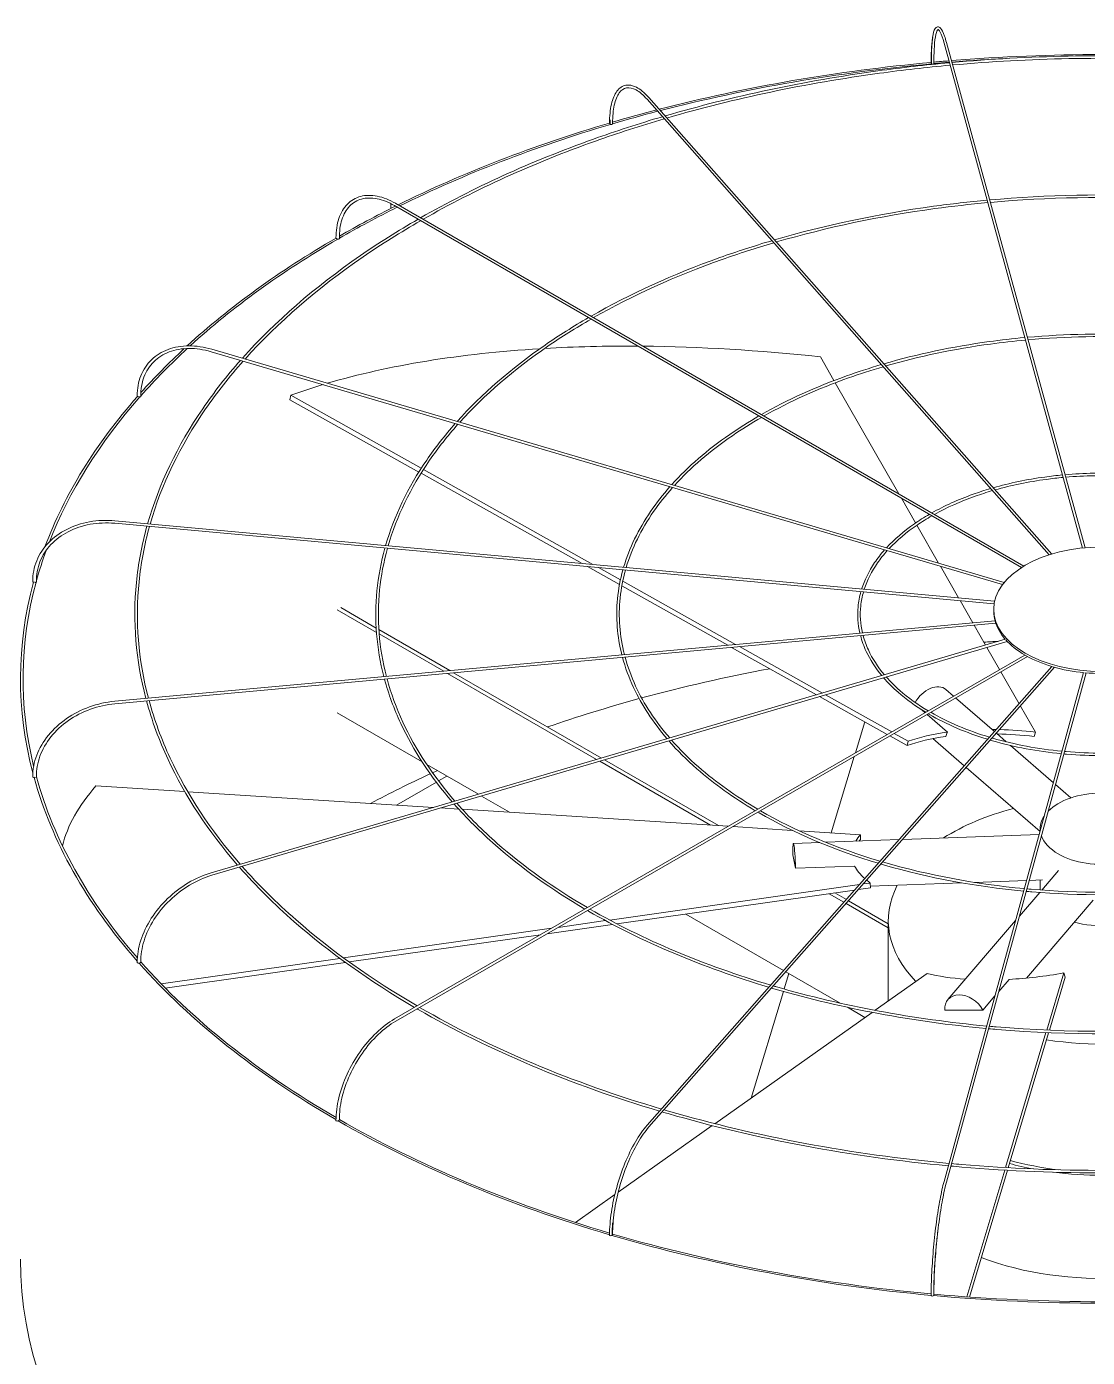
# Model space of a CAD drawing. Header units: millimetres. Extents: x -312439 to 477422, y -331570 to 212570.
# Drawn here: x 445124 to 446152, y 89317 to 90608 of the extents above; entities that cross this region are included whole.
import ezdxf

# ---------------------------------------------------------------- set-up
doc = ezdxf.new("R2010")
doc.units = ezdxf.units.MM

msp = doc.modelspace()

# ---------------------------------------------------------------- linework, layer by layer
at = {"color": 3, "linetype": 'Continuous', "lineweight": 0, "extrusion": (-1.11022e-16, 0.816497, 0.57735)}
for p, q in [((446015.557, 90592.6), (446150.025, 90102.431)), ((446147.55, 90102.194), (446013.195, 90591.952)), ((445725.199, 90537.39), (446115.149, 90095.533)), ((446117.713, 90096.329), (445727.036, 90539.011)), ((445476.8, 90436.173), (445476.8, 90431.496)), ((446088.35, 90083.224), (445480.298, 90434.283)), ((446090.715, 90084.687), (445481.523, 90436.404)), ((445302.412, 90292.598), (446070.037, 90066.782)), ((445303.103, 90294.948), (446071.673, 90068.854)), ((445906.496, 90264.603), (445893.285, 90287.663)), ((445969.461, 90154.693), (445907.728, 90262.451)), ((445378.662, 90246.047), (445379.898, 90250.334)), ((445503.895, 90175.856), (445378.662, 90246.047)), ((445379.898, 90250.334), (445506.222, 90179.531)), ((445662.167, 90087.147), (445506.035, 90174.657)), ((445508.363, 90178.331), (445672.783, 90086.176)), ((445985.624, 90126.479), (445971.882, 90150.467)), ((446062.296, 90050.558), (445209.208, 90128.567)), ((446061.839, 90048.14), (445208.985, 90126.128)), ((446007.886, 90087.619), (445986.846, 90124.347)), ((445698.521, 90066.771), (445667.411, 90084.208)), ((445678.027, 90083.237), (445699.414, 90071.25)), ((446027.284, 90053.76), (446009.646, 90084.548)), ((445803.486, 90007.94), (445700.78, 90065.505)), ((445701.652, 90069.996), (445811.125, 90008.638)), ((446041.086, 90029.667), (446028.771, 90051.164)), ((445424.766, 90042.358), (445462.825, 90020.385)), ((445462.554, 90024.541), (445428.23, 90044.358)), ((446061.43, 90040.805), (446061.43, 90042.805)), ((445208.985, 89953.577), (446062.643, 90031.638)), ((446063.366, 90029.244), (445209.208, 89951.137)), ((446053.471, 90008.048), (446042.425, 90027.329)), ((445302.412, 89787.106), (446072.593, 90013.674)), ((445533.992, 89983.296), (445465.096, 90023.074)), ((445465.398, 90018.899), (445528.011, 89982.749)), ((446074.431, 90011.661), (445303.103, 89784.756)), ((445889.404, 89959.784), (445807.259, 90005.825)), ((445814.898, 90006.523), (445895.23, 89961.498)), ((446067.12, 89984.223), (446054.722, 90005.863)), ((446091.636, 89998.377), (445480.298, 89645.421)), ((445481.523, 89643.3), (446094.113, 89996.979)), ((445725.199, 89542.314), (446117.855, 89987.238)), ((445727.036, 89540.693), (446120.458, 89986.486)), ((445531.689, 89980.626), (445676.346, 89897.108)), ((445680.936, 89898.458), (445537.67, 89981.173)), ((446148.593, 89981.311), (446013.195, 89487.753)), ((446151.071, 89981.088), (446015.557, 89487.105)), ((446086.043, 89951.191), (446068.337, 89982.097)), ((446015.069, 89964.913), (446022.508, 89958.466)), ((445958.101, 89921.281), (445892.392, 89958.11)), ((445898.218, 89959.824), (445962.477, 89923.807)), ((446024.467, 89956.769), (446062.148, 89924.115)), ((446101.767, 89923.744), (446087.329, 89948.946)), ((445507.021, 89894.868), (445424.766, 89942.358)), ((445991.871, 89945.06), (445994.837, 89942.49)), ((445996.796, 89940.793), (446016.525, 89923.696)), ((445927.245, 89903.466), (445936.315, 89933.492)), ((445964.963, 89922.414), (445978.573, 89914.786)), ((446063.999, 89922.511), (446073.58, 89914.209)), ((446100.532, 89919.457), (446101.767, 89923.744)), ((445977.338, 89910.499), (445960.587, 89919.888)), ((445977.338, 89910.499), (445978.573, 89914.786)), ((446002.484, 89917.311), (446032.89, 89890.962)), ((446077.602, 89910.723), (446119.312, 89874.578)), ((445794.413, 89832.942), (445683.866, 89896.767)), ((445903.835, 89825.963), (445926.21, 89900.04)), ((445561.605, 89863.354), (445511.76, 89892.132)), ((445679.276, 89895.417), (445786.624, 89833.439)), ((446034.741, 89889.358), (446106.345, 89827.308)), ((445276.932, 89865.949), (445190.77, 89871.445)), ((445520.896, 89875.08), (445482.383, 89852.845)), ((445531.096, 89880.969), (445523.034, 89876.314)), ((446121.364, 89872.799), (446136.301, 89859.856)), ((445518.129, 89850.565), (445279.874, 89865.761)), ((445591.907, 89845.859), (445564.535, 89861.663)), ((445542.508, 89849.01), (445525.262, 89850.11)), ((445804.032, 89832.329), (445546.027, 89848.785)), ((445866.066, 89828.372), (445808.443, 89832.048)), ((445932.178, 89824.155), (445872.709, 89827.949)), ((445898.611, 89816.757), (445969.728, 89819.393)), ((445932.273, 89819.488), (445932.178, 89824.155)), ((445973.105, 89819.518), (446105.554, 89824.427)), ((446106.46, 89829.944), (446106.46, 89827.727)), ((445867.183, 89815.592), (445892.66, 89816.536)), ((445869.222, 89791.663), (445866.59, 89804.671)), ((445926.451, 89793.784), (445869.222, 89791.663)), ((446042.88, 89777.859), (446093.292, 89779.727)), ((446095.858, 89779.822), (446108.778, 89780.301)), ((446106.46, 89780.215), (446106.46, 89770.545)), ((446107.993, 89770.433), (446124.338, 89789.505)), ((445689.031, 89741.378), (445931.271, 89775.817)), ((445926.548, 89770.465), (445696.018, 89737.691)), ((445901.794, 89766.946), (445916.135, 89758.666)), ((445918.474, 89761.316), (445907.354, 89767.736)), ((445941.757, 89772.627), (445930.283, 89770.996)), ((445935.007, 89776.348), (445941.662, 89777.294)), ((445941.757, 89772.627), (445941.662, 89777.294)), ((445941.727, 89774.109), (446030.622, 89777.404)), ((446086.357, 89745.189), (446106.012, 89768.122)), ((445918.299, 89757.416), (445959.181, 89733.813)), ((445959.181, 89737.813), (445920.638, 89760.066)), ((446093.069, 89685.075), (446157.91, 89760.732)), ((445639.106, 89734.28), (445684.942, 89740.797)), ((445857.671, 89692.42), (445762.812, 89747.187)), ((446016.979, 89664.238), (446082.621, 89740.83)), ((445430.833, 89704.671), (445632.606, 89733.356)), ((445691.866, 89737.1), (445628.35, 89728.071)), ((445959.181, 89662.944), (445959.181, 89740.707)), ((445621.85, 89727.147), (445436.218, 89700.756)), ((445253.997, 89679.53), (445427.371, 89704.178)), ((445432.724, 89700.259), (445258.028, 89675.423)), ((445858.086, 89674.505), (445862.632, 89689.556)), ((445912.445, 89660.796), (445859.836, 89691.171)), ((445996.766, 89689.567), (445946.273, 89653.801)), ((446112.805, 89634.607), (446129.444, 89690.093)), ((446130.774, 89685.901), (446129.444, 89690.093)), ((446066.328, 89672.179), (446076.281, 89683.792)), ((446130.774, 89685.901), (446115.36, 89634.497)), ((445826.125, 89568.696), (445857.377, 89672.16)), ((446050.848, 89654.117), (446062.592, 89667.82)), ((445943.501, 89651.838), (445791.04, 89543.844)), ((445936.523, 89646.895), (445919.46, 89656.746)), ((446014.021, 89653.971), (446050.848, 89654.117)), ((446072.82, 89501.261), (446112.08, 89632.187)), ((446114.634, 89632.076), (446075.364, 89501.116)), ((445788.412, 89541.983), (445697.291, 89477.439)), ((446035.24, 89375.939), (446072.096, 89498.849)), ((446074.64, 89498.703), (446037.773, 89375.756)), ((445693.966, 89475.084), (445655.728, 89447.999))]:
    msp.add_line(p, q, dxfattribs=at)
at = {"color": 3, "linetype": 'Continuous', "lineweight": 0}
for centre, major_axis, ratio, start_param, end_param in [((446166.355, 89975.269), (-1048.768, 0), 0.57735027, 4.57359934, 4.85199434), ((446166.355, 89975.269), (-1048.768, 0), 0.57735027, 4.87097639, 5.13416564), ((446166.355, 89975.269), (-1046.319, 0), 0.57735027, 4.87108521, 5.13404975), ((446001.954, 90572.722), (1.225, 0), 0.57735027, 3.14159265, 3.70729107), ((446002.146, 90572.024), (1.225, 0.004), 0.56474576, 3.29698969, 4.86778602), ((446002.146, 90572.024), (1.225, 0.004), 0.56474576, 4.86778602, 6.28318531), ((446166.355, 89975.269), (-1048.768, 0), 0.57735027, 4.85438672, 4.86842813), ((446166.355, 89975.269), (-1046.319, 0), 0.57735027, 4.85435141, 4.86879705), ((446166.355, 89975.269), (-1046.319, 0), 0.57735027, 4.79833842, 4.85195343), ((446166.355, 89975.269), (-1048.768, 0), 0.57735027, 5.13694439, 5.18189128), ((446166.355, 89975.269), (-1046.319, 0), 0.57735027, 5.13683502, 5.18307763), ((446166.355, 89975.269), (-1048.768, 0), 0.57735027, 5.18510484, 5.42093263), ((446166.355, 89975.269), (-1046.319, 0), 0.57735027, 5.18527527, 5.42075236), ((445690.069, 90514.215), (1.225, 0), 0.57735027, 3.14159265, 4.134446), ((445690.625, 90513.585), (1.225, 0.01), 0.56597275, 3.60793822, 5.17873454), ((445690.625, 90513.585), (1.225, 0.01), 0.56597275, 5.17873454, 6.28318531), ((446166.355, 89975.269), (-1046.319, 0), 0.57735027, 5.42407254, 5.49730565), ((446166.355, 89975.269), (-1048.768, 0), 0.57735027, 5.42424502, 5.49496708), ((446166.355, 89975.269), (-1048.768, 0), 0.57735027, 5.49938311, 5.72060344), ((446166.355, 89975.269), (-1046.319, 0), 0.57735027, 5.49937067, 5.71908805), ((445424.764, 90402.927), (1.225, 0), 0.57735027, 3.14159265, 4.45055499), ((445425.63, 90402.427), (1.225, 0.016), 0.56830663, 3.91933875, 5.49013508), ((445425.63, 90402.427), (1.225, 0.016), 0.56830663, 5.49013508, 6.28318531), ((446166.355, 89975.269), (-1046.319, 0), 0.57735027, 5.72402786, 5.81143896), ((446167.59, 89808.845), (-971.388, 279.904), 0.41303809, 5.31032739, 5.41762277), ((446167.59, 89808.845), (-971.388, 279.904), 0.41303809, 5.11506512, 5.30461302), ((446166.355, 89975.269), (-1048.768, 0), 0.57735027, 5.72583618, 5.80677108), ((446167.59, 89808.845), (-971.388, 279.904), 0.41303809, 5.42335715, 5.70815224), ((446167.59, 89808.845), (-971.388, 279.904), 0.41303809, 5.71506764, 5.76687966), ((446166.355, 89975.269), (-1048.768, 0), 0.57735027, 5.81359811, 6.07011802), ((446166.355, 89975.269), (-1046.319, 0), 0.57735027, 5.81336511, 6.06128621), ((445232.008, 90249.753), (1.225, 0), 0.57735027, 3.14159265, 4.76471425), ((445233.1, 90249.432), (1.225, 0.021), 0.57151893, 4.23145457, 5.8022509), ((445233.1, 90249.432), (1.225, 0.021), 0.57151893, 5.8022509, 6.28318531), ((446166.355, 89975.269), (-1046.319, 0), 0.57735027, 6.07532621, 6.12502314), ((446166.355, 89975.269), (-1048.768, 0), 0.57735027, 6.12772105, 6.43448057), ((446166.355, 89975.269), (-1046.319, 0), 0.57735027, 6.1272654, 6.42392093), ((445130.671, 90069.686), (1.225, 0), 0.57735027, 3.14159265, 5.07887352), ((445131.88, 90069.576), (1.225, 0.023), 0.57529521, 4.54449158, 6.11528791), ((445131.88, 90069.576), (1.225, 0.023), 0.57529521, 6.11528791, 6.28318531), ((446165.922, 90040.805), (-104.492, 0), 0.57735027, 0, 0.1535113), ((446165.922, 90040.805), (-104.492, 0), 0.57735027, 0.16064797, 0.46767057), ((446165.922, 90040.805), (-104.492, 0), 0.57735027, 0.47480723, 0.78182983), ((446166.355, 89410.381), (1046.319, 0), 0.57735027, 1.66704137, 1.68043487), ((446165.922, 90040.805), (-104.492, 0), 0.57735027, 0.7889665, 1.0959891), ((446165.922, 90040.805), (-104.492, 0), 0.57735027, 1.10312576, 1.41014836), ((446166.355, 89410.381), (1046.319, 0), 0.57735027, 1.88378363, 2.01152702), ((446165.922, 90040.805), (-104.492, 0), 0.57735027, 1.41728503, 1.72430763), ((446000.591, 89948.206), (-14.478, -16.707), 0.67950023, 3.14159265, 5.02860292), ((446166.355, 89410.381), (1046.319, 0), 0.57735027, 2.01409491, 2.11046953), ((446167.59, 89808.845), (233.097, -67.167), 0.41303809, 2.38836611, 2.62528701), ((446167.59, 89808.845), (233.097, -67.167), 0.41303809, 2.14647482, 2.1667574), ((446166.355, 89804.558), (-233.097, 67.167), 0.41303809, 5.11506512, 5.27837519), ((446167.59, 89808.845), (233.097, -67.167), 0.41303809, 1.97347247, 2.1313259), ((446166.355, 89804.558), (-233.097, 67.167), 0.41303809, 5.53223376, 5.76687966), ((446166.355, 89410.381), (1046.319, 0), 0.57735027, 2.24276735, 2.31574628), ((446166.355, 89410.381), (1046.319, 0), 0.57735027, 2.23436866, 2.24000128), ((445130.671, 89880.353), (1.225, 0), 0.57735027, 3.14159265, 5.39303278), ((446166.355, 89975.269), (-1048.768, 0), 0.57735027, 0.1585854, 0.46892864), ((445131.88, 89880.463), (1.225, 0.023), 0.57926583, 4.8585762, 6.28318531), ((446166.355, 89975.269), (-1046.319, 0), 0.57735027, 0.15790655, 0.46457773), ((446166.26, 89809.225), (-1010.701, -20.593), 0.30331876, 6.01219977, 6.20271663), ((446166.355, 89829.944), (-59.895, 0), 0.57735027, 3.69756416, 5.76575409), ((446166.355, 89740.707), (-207.174, 0), 0.57735027, 5.13902547, 5.54737639), ((446166.355, 89829.944), (-59.895, 0), 0.57735027, 5.91432374, 6.33788761), ((446166.26, 89809.225), (-242.531, -4.942), 0.30331876, 6.01219977, 6.09914028), ((446166.355, 89804.558), (-242.531, -4.942), 0.30331876, 6.01219977, 6.0333648), ((446166.355, 89829.944), (-59.895, 0), 0.57735027, 0.20327195, 0.78539816), ((446166.355, 89829.944), (-59.895, 0), 0.57735027, 0.78539816, 2.89978042), ((445868.001, 89793.5), (-0.819, 22.092), 0.05230802, 4.627231, 7.32191967), ((446166.26, 89809.225), (-242.531, -4.942), 0.30331876, 0.14390811, 0.31767721), ((446166.26, 89809.225), (-242.531, -4.942), 0.30331876, 0.34103276, 0.38082901), ((446166.355, 89740.707), (-207.174, 0), 0.57735027, 5.99169836, 6.79713651), ((446166.355, 89770.322), (-59.895, 0), 0.57735027, 1.1079301, 2.23846982), ((445232.008, 89700.286), (1.225, 0), 0.57735027, 3.14159265, 5.70719205), ((446166.355, 89975.269), (-1048.768, 0), 0.57735027, 0.4725868, 0.78374969), ((445233.1, 89700.607), (1.225, 0.021), 0.58304212, 5.17373692, 6.28318531), ((446166.355, 89975.269), (-1046.319, 0), 0.57735027, 0.47175253, 0.78145685), ((446165.025, 89808.75), (-231.216, -73.381), 0.44048996, 0.62708313, 0.83556185), ((446165.025, 89808.75), (-231.216, -73.381), 0.44048996, 1.04197677, 1.27889767), ((446033.765, 89649.852), (16.786, -14.386), 0.73180825, 1.0914656, 3.78615427), ((446166.355, 89740.707), (-207.174, 0), 0.57735027, 1.30817895, 1.9425337), ((445425.63, 89547.612), (1.225, 0.017), 0.58625442, 5.48989346, 6.28318531), ((446166.355, 89975.269), (-1046.319, 0), 0.57735027, 0.78587838, 1.09689941), ((445424.764, 89547.112), (1.225, 0), 0.57735027, 3.14159265, 6.02135132), ((446166.355, 89975.269), (-1048.768, 0), 0.57735027, 0.78656596, 1.09808088), ((446166.355, 89616.201), (-212.072, 0), 0.57735027, 1.13383327, 1.25213937), ((446166.355, 89616.201), (-207.174, 0), 0.57735027, 1.12739667, 1.36460952), ((446166.355, 89616.201), (-212.072, 0), 0.57735027, 1.3476903, 1.79509044), ((445690.069, 89435.824), (-1.225, 0), 0.57735027, 0, 3.14159265), ((446166.355, 89975.269), (-1048.768, 0), 0.57735027, 1.10054445, 1.41220862), ((445690.625, 89436.454), (-1.225, -0.011), 0.58858829, 2.66526492, 3.14159265), ((446166.355, 89975.269), (-1046.319, 0), 0.57735027, 1.10010535, 1.41183726), ((446166.355, 89516.201), (-212.072, 0), 0.57735027, 0.98594125, 2.34464399), ((446166.355, 89412.381), (-1048.768, 0), 0.57735027, 0, 3.14159265), ((446001.954, 89377.317), (-1.225, 0), 0.57735027, 0, 3.14159265), ((446166.355, 89975.269), (-1048.768, 0), 0.57735027, 1.41453598, 1.72626058), ((446002.146, 89378.015), (-1.225, -0.004), 0.58981528, 2.98275574, 3.14159265), ((446166.355, 89975.269), (-1046.319, 0), 0.57735027, 1.41438895, 1.72636573)]:
    msp.add_ellipse(centre, major_axis=major_axis, ratio=ratio, start_param=start_param, end_param=end_param, dxfattribs=at)
msp.add_ellipse((446165.922, 90042.805), major_axis=(-104.492, 0), ratio=0.57735027, dxfattribs=at)
for points, knots in [([(446000.73, 90572.722), (446000.73, 90579.536), (446000.936, 90585.602), (446001.747, 90595.675), (446002.344, 90599.672), (446003.952, 90605.359), (446004.854, 90607.42), (446007.994, 90607.881), (446008.987, 90607.291), (446011.192, 90604.949), (446012.422, 90602.332), (446014.34, 90596.806), (446014.949, 90594.815), (446015.557, 90592.6)], [4.71238898, 4.71238898, 4.71238898, 4.71238898, 5.02654825, 5.02654825, 5.34070751, 5.34070751, 5.65486678, 5.65486678, 5.82360284, 5.82360284, 6.1377621, 6.1377621, 6.28318531, 6.28318531, 6.28318531, 6.28318531]), ([(446002.257, 90597.263), (446002.22, 90597.02), (446002.184, 90596.773), (446001.577, 90592.426), (446001.2, 90587.213), (446000.947, 90578.264), (446000.912, 90575.223), (446000.921, 90572.022)], [7.384497053, 7.384497053, 7.384497053, 7.384497053, 7.403952931, 7.403952931, 7.721220971, 7.721220971, 7.869487909, 7.869487909, 7.869487909, 7.869487909]), ([(446013.195, 90591.952), (446011.922, 90596.592), (446010.645, 90600.158), (446008.42, 90604.48), (446007.423, 90605.079), (446007.317, 90605.079), (446006.498, 90604.484), (446005.089, 90599.827), (446004.512, 90596.427), (446003.67, 90587.454), (446003.422, 90581.734), (446003.369, 90574.182), (446003.367, 90573.114), (446003.371, 90572.027)], [0, 0, 0, 0, 0.31526689, 0.31526689, 0.60947257, 0.60947257, 0.92674061, 0.92674061, 1.22083726, 1.22083726, 1.53563039, 1.53563039, 1.5863402, 1.5863402, 1.5863402, 1.5863402]), ([(446310.933, 90573.081), (446289.688, 90575.003), (446268.328, 90576.502), (446171.628, 90581.346), (446095.562, 90579.833), (446020.911, 90573.081)], [3.771589677, 3.771589677, 3.771589677, 3.771589677, 3.840445898, 3.840445898, 4.082391957, 4.082391957, 4.082391957, 4.082391957]), ([(446018.433, 90572.855), (445995.136, 90570.711), (445971.98, 90568.058), (445877.612, 90555.093), (445808.201, 90540.413), (445742.697, 90521.266)], [4.085069591, 4.085069591, 4.085069591, 4.085069591, 4.160608173, 4.160608173, 4.395665913, 4.395665913, 4.395665913, 4.395665913]), ([(446019.092, 90570.456), (445996.06, 90568.342), (445973.166, 90565.732), (445879.18, 90552.889), (445809.884, 90538.29), (445744.487, 90519.237)], [4.084600117, 4.084600117, 4.084600117, 4.084600117, 4.159387709, 4.159387709, 4.39434399, 4.39434399, 4.39434399, 4.39434399]), ([(446310.274, 90570.681), (446289.482, 90572.556), (446268.581, 90574.025), (446172.329, 90578.897), (446096.24, 90577.414), (446021.57, 90570.681)], [3.7720633, 3.7720633, 3.7720633, 3.7720633, 3.839550132, 3.839550132, 4.081918334, 4.081918334, 4.081918334, 4.081918334]), ([(445688.844, 90514.215), (445688.844, 90521.075), (445689.446, 90527.271), (445691.832, 90537.772), (445693.61, 90542.084), (445698.333, 90548.423), (445701.328, 90550.446), (445707.888, 90551.585), (445711.326, 90550.891), (445718.578, 90547.21), (445722.436, 90544.067), (445726.533, 90539.577), (445726.784, 90539.296), (445727.036, 90539.011)], [4.71238898, 4.71238898, 4.71238898, 4.71238898, 5.02654825, 5.02654825, 5.34070751, 5.34070751, 5.65486678, 5.65486678, 5.94845155, 5.94845155, 6.26261081, 6.26261081, 6.28318531, 6.28318531, 6.28318531, 6.28318531]), ([(445725.199, 90537.39), (445721.543, 90541.533), (445717.912, 90544.595), (445711.18, 90548.283), (445708.117, 90548.908), (445702.752, 90547.968), (445700.364, 90546.392), (445696.256, 90540.799), (445694.591, 90536.78), (445692.382, 90526.769), (445691.823, 90520.806), (445691.847, 90513.98), (445691.848, 90513.788), (445691.85, 90513.595)], [0, 0, 0, 0, 0.31464476, 0.31464476, 0.6289116, 0.6289116, 0.94617964, 0.94617964, 1.26344768, 1.26344768, 1.5772832, 1.5772832, 1.5863402, 1.5863402, 1.5863402, 1.5863402]), ([(445740.102, 90520.504), (445717.285, 90513.783), (445694.945, 90506.521), (445612.554, 90477.108), (445556.238, 90451.465), (445505.66, 90422.469)], [4.398772282, 4.398772282, 4.398772282, 4.398772282, 4.480777933, 4.480777933, 4.708868502, 4.708868502, 4.708868502, 4.708868502]), ([(445741.891, 90518.477), (445719.169, 90511.806), (445696.921, 90504.598), (445614.765, 90475.371), (445558.58, 90449.875), (445508.115, 90421.051)], [4.39745622, 4.39745622, 4.39745622, 4.39745622, 4.479217897, 4.479217897, 4.707006068, 4.707006068, 4.707006068, 4.707006068]), ([(445689.438, 90517.632), (445689.415, 90516.816), (445689.402, 90515.988), (445689.395, 90514.631), (445689.396, 90514.108), (445689.4, 90513.581)], [7.8059806913, 7.8059806913, 7.8059806913, 7.8059806913, 7.8451401512, 7.8451401512, 7.8694167814, 7.8694167814, 7.8694167814, 7.8694167814]), ([(445423.539, 90402.927), (445423.539, 90409.828), (445424.484, 90416.208), (445428.218, 90427.322), (445431.011, 90432.057), (445438.205, 90439.337), (445442.598, 90441.88), (445452.468, 90444.486), (445457.935, 90444.554), (445469.392, 90442.278), (445475.388, 90439.927), (445481.417, 90436.465), (445481.47, 90436.435), (445481.523, 90436.404)], [3.14159265, 3.14159265, 3.14159265, 3.14159265, 3.45575192, 3.45575192, 3.76991118, 3.76991118, 4.08269654, 4.08269654, 4.39544819, 4.39544819, 4.70960746, 4.70960746, 4.71238898, 4.71238898, 4.71238898, 4.71238898]), ([(445480.298, 90434.283), (445474.548, 90437.603), (445468.823, 90439.844), (445458.026, 90441.984), (445452.96, 90441.885), (445443.956, 90439.43), (445440.011, 90437.081), (445433.52, 90430.308), (445430.977, 90425.874), (445427.598, 90415.286), (445426.765, 90409.136), (445426.855, 90402.444)], [1.57079633, 1.57079633, 1.57079633, 1.57079633, 1.88806437, 1.88806437, 2.20533241, 2.20533241, 2.52260045, 2.52260045, 2.83986849, 2.83986849, 3.15713653, 3.15713653, 3.15713653, 3.15713653]), ([(446055, 90439.56), (446037.541, 90437.95), (446020.186, 90435.959), (445949.635, 90426.258), (445897.776, 90415.302), (445848.815, 90401.022)], [4.085383912, 4.085383912, 4.085383912, 4.085383912, 4.160809561, 4.160809561, 4.394762921, 4.394762921, 4.394762921, 4.394762921]), ([(446274.366, 90439.786), (446258.517, 90441.214), (446242.584, 90442.329), (446170.269, 90445.945), (446113.348, 90444.82), (446057.478, 90439.786)], [3.772165081, 3.772165081, 3.772165081, 3.772165081, 3.840593344, 3.840593344, 4.081816553, 4.081816553, 4.081816553, 4.081816553]), ([(446273.707, 90437.386), (446258.312, 90438.767), (446242.837, 90439.853), (446170.971, 90443.496), (446114.027, 90442.401), (446058.137, 90437.386)], [3.772797592, 3.772797592, 3.772797592, 3.772797592, 3.839399606, 3.839399606, 4.081184042, 4.081184042, 4.081184042, 4.081184042]), ([(446055.658, 90437.161), (446038.464, 90435.581), (446021.373, 90433.632), (445951.203, 90424.053), (445899.46, 90413.178), (445850.606, 90398.992)], [4.084758769, 4.084758769, 4.084758769, 4.084758769, 4.159183124, 4.159183124, 4.392998475, 4.392998475, 4.392998475, 4.392998475]), ([(445503.207, 90421.057), (445483.672, 90409.775), (445465.001, 90397.992), (445402.916, 90355.159), (445364.439, 90321.714), (445332.768, 90286.221)], [4.712563603, 4.712563603, 4.712563603, 4.712563603, 4.800982872, 4.800982872, 5.022068239, 5.022068239, 5.022068239, 5.022068239]), ([(445505.657, 90419.642), (445486.167, 90408.427), (445467.536, 90396.716), (445405.495, 90354.083), (445367.028, 90320.777), (445335.37, 90285.456)], [4.710711416, 4.710711416, 4.710711416, 4.710711416, 4.799012884, 4.799012884, 5.020261931, 5.020261931, 5.020261931, 5.020261931]), ([(445846.219, 90400.261), (445829.066, 90395.207), (445812.272, 90389.745), (445750.709, 90367.755), (445708.7, 90348.646), (445670.934, 90327.048)], [4.398901247, 4.398901247, 4.398901247, 4.398901247, 4.481035777, 4.481035777, 4.70761983, 4.70761983, 4.70761983, 4.70761983]), ([(445848.008, 90398.234), (445830.951, 90393.229), (445814.249, 90387.822), (445752.921, 90366.018), (445711.044, 90347.055), (445673.39, 90325.63)], [4.397147207, 4.397147207, 4.397147207, 4.397147207, 4.478956818, 4.478956818, 4.705132161, 4.705132161, 4.705132161, 4.705132161]), ([(445668.478, 90325.637), (445653.755, 90317.134), (445639.684, 90308.252), (445593.325, 90276.247), (445564.658, 90251.364), (445541.008, 90224.963)], [4.712541759, 4.712541759, 4.712541759, 4.712541759, 4.801308866, 4.801308866, 5.020482203, 5.020482203, 5.020482203, 5.020482203]), ([(445670.929, 90324.222), (445656.25, 90315.786), (445642.22, 90306.975), (445595.904, 90275.17), (445567.25, 90250.428), (445543.612, 90224.197)], [4.710072273, 4.710072273, 4.710072273, 4.710072273, 4.798683598, 4.798683598, 5.018063384, 5.018063384, 5.018063384, 5.018063384]), ([(446237.811, 90306.535), (446227.355, 90307.47), (446216.844, 90308.201), (446168.907, 90310.59), (446131.126, 90309.853), (446094.033, 90306.535)], [3.773286698, 3.773286698, 3.773286698, 3.773286698, 3.840886477, 3.840886477, 4.080694936, 4.080694936, 4.080694936, 4.080694936]), ([(445230.784, 90249.753), (445230.784, 90256.682), (445231.981, 90263.281), (445236.683, 90275.158), (445240.188, 90280.433), (445249.15, 90289.1), (445254.604, 90292.49), (445266.887, 90297.055), (445273.714, 90298.231), (445288.067, 90298.282), (445295.59, 90297.158), (445303.103, 90294.948)], [4.71238898, 4.71238898, 4.71238898, 4.71238898, 5.02654825, 5.02654825, 5.34070751, 5.34070751, 5.65486678, 5.65486678, 5.96902604, 5.96902604, 6.28318531, 6.28318531, 6.28318531, 6.28318531]), ([(445302.412, 90292.598), (445295.149, 90294.735), (445287.9, 90295.802), (445274.163, 90295.71), (445267.678, 90294.551), (445256.11, 90290.151), (445251.028, 90286.912), (445242.731, 90278.68), (445239.514, 90273.686), (445235.254, 90262.394), (445234.212, 90256.097), (445234.324, 90249.453)], [0, 0, 0, 0, 0.31726804, 0.31726804, 0.63453608, 0.63453608, 0.95180412, 0.95180412, 1.26907216, 1.26907216, 1.5863402, 1.5863402, 1.5863402, 1.5863402]), ([(446091.555, 90306.309), (446079.937, 90305.234), (446068.389, 90303.905), (446021.646, 90297.466), (445987.328, 90290.231), (445954.901, 90280.814)], [4.086037534, 4.086037534, 4.086037534, 4.086037534, 4.161210359, 4.161210359, 4.393038284, 4.393038284, 4.393038284, 4.393038284]), ([(446092.213, 90303.91), (446080.861, 90302.865), (446069.575, 90301.579), (446023.215, 90295.261), (445989.012, 90288.107), (445956.693, 90278.783)], [4.08510236, 4.08510236, 4.08510236, 4.08510236, 4.158773218, 4.158773218, 4.390386282, 4.390386282, 4.390386282, 4.390386282]), ([(446237.153, 90304.134), (446227.15, 90305.024), (446217.097, 90305.725), (446169.609, 90308.141), (446131.805, 90307.433), (446094.691, 90304.134)], [3.774238416, 3.774238416, 3.774238416, 3.774238416, 3.839097695, 3.839097695, 4.079743218, 4.079743218, 4.079743218, 4.079743218]), ([(445330.971, 90284.197), (445317.484, 90268.925), (445305.25, 90253.28), (445269.694, 90201.371), (445251.742, 90163.865), (445240.893, 90125.67)], [5.026267439, 5.026267439, 5.026267439, 5.026267439, 5.121193451, 5.121193451, 5.33524268, 5.33524268, 5.33524268, 5.33524268]), ([(445333.566, 90283.433), (445320.181, 90268.343), (445308.031, 90252.891), (445272.345, 90201.155), (445254.279, 90163.633), (445243.375, 90125.443)], [5.024480731, 5.024480731, 5.024480731, 5.024480731, 5.118801023, 5.118801023, 5.334410373, 5.334410373, 5.334410373, 5.334410373]), ([(445952.305, 90280.054), (445940.827, 90276.669), (445929.59, 90273.011), (445888.849, 90258.442), (445861.133, 90245.859), (445836.168, 90231.65)], [4.399235311, 4.399235311, 4.399235311, 4.399235311, 4.481549286, 4.481549286, 4.705249353, 4.705249353, 4.705249353, 4.705249353]), ([(445954.094, 90278.027), (445942.711, 90274.692), (445931.566, 90271.088), (445891.062, 90256.704), (445863.479, 90244.267), (445838.629, 90230.229)], [4.396606667, 4.396606667, 4.396606667, 4.396606667, 4.478434088, 4.478434088, 4.701505316, 4.701505316, 4.701505316, 4.701505316]), ([(445539.208, 90222.939), (445529.012, 90211.4), (445519.769, 90199.576), (445493.239, 90160.8), (445479.864, 90132.94), (445471.707, 90104.563)], [5.026073872, 5.026073872, 5.026073872, 5.026073872, 5.121589201, 5.121589201, 5.333322518, 5.333322518, 5.333322518, 5.333322518]), ([(445541.804, 90222.175), (445531.71, 90210.818), (445522.55, 90199.188), (445495.893, 90160.585), (445482.403, 90132.708), (445474.191, 90104.336)], [5.023689806, 5.023689806, 5.023689806, 5.023689806, 5.118400985, 5.118400985, 5.332193335, 5.332193335, 5.332193335, 5.332193335]), ([(445833.71, 90230.24), (445823.812, 90224.523), (445814.355, 90218.55), (445783.718, 90197.37), (445764.852, 90181.037), (445749.218, 90163.713)], [4.712617693, 4.712617693, 4.712617693, 4.712617693, 4.801958432, 4.801958432, 5.017472679, 5.017472679, 5.017472679, 5.017472679]), ([(445836.162, 90228.825), (445826.307, 90223.175), (445816.891, 90217.273), (445786.3, 90196.293), (445767.448, 90180.1), (445751.828, 90162.945)], [4.708914423, 4.708914423, 4.708914423, 4.708914423, 4.798024648, 4.798024648, 5.013814843, 5.013814843, 5.013814843, 5.013814843]), ([(446128.109, 90173.059), (446122.334, 90172.517), (446116.593, 90171.851), (446093.659, 90168.675), (446076.881, 90165.16), (446060.989, 90160.604)], [4.08798608, 4.08798608, 4.08798608, 4.08798608, 4.162397179, 4.162397179, 4.387898946, 4.387898946, 4.387898946, 4.387898946]), ([(446128.768, 90170.66), (446123.258, 90170.149), (446117.78, 90169.525), (446095.229, 90166.469), (446078.568, 90163.033), (446062.785, 90158.569)], [4.086130867, 4.086130867, 4.086130867, 4.086130867, 4.157537531, 4.157537531, 4.382563309, 4.382563309, 4.382563309, 4.382563309]), ([(446201.256, 90173.283), (446196.193, 90173.726), (446191.106, 90174.074), (446167.546, 90175.236), (446148.904, 90174.885), (446130.588, 90173.283)], [3.776630452, 3.776630452, 3.776630452, 3.776630452, 3.841752063, 3.841752063, 4.077351182, 4.077351182, 4.077351182, 4.077351182]), ([(446200.597, 90170.882), (446195.988, 90171.28), (446191.358, 90171.598), (446168.248, 90172.786), (446149.583, 90172.465), (446131.247, 90170.882)], [3.778551419, 3.778551419, 3.778551419, 3.778551419, 3.838185012, 3.838185012, 4.075430215, 4.075430215, 4.075430215, 4.075430215]), ([(445747.412, 90161.691), (445740.521, 90153.896), (445734.279, 90145.906), (445716.774, 90120.261), (445707.972, 90102.031), (445702.512, 90083.458)], [5.025838542, 5.025838542, 5.025838542, 5.025838542, 5.122377625, 5.122377625, 5.329668134, 5.329668134, 5.329668134, 5.329668134]), ([(445750.009, 90160.927), (445743.219, 90153.314), (445737.061, 90145.517), (445719.431, 90120.046), (445710.516, 90101.799), (445704.999, 90083.23)], [5.022258505, 5.022258505, 5.022258505, 5.022258505, 5.117600339, 5.117600339, 5.327918781, 5.327918781, 5.327918781, 5.327918781]), ([(446058.39, 90159.847), (446052.588, 90158.132), (446046.908, 90156.278), (446026.989, 90149.13), (446013.566, 90143.071), (446001.408, 90136.248)], [4.400230759, 4.400230759, 4.400230759, 4.400230759, 4.483072665, 4.483072665, 4.698193224, 4.698193224, 4.698193224, 4.698193224]), ([(446060.179, 90157.82), (446054.473, 90156.155), (446048.885, 90154.355), (446029.206, 90147.391), (446015.92, 90141.476), (446003.88, 90134.821)], [4.394987895, 4.394987895, 4.394987895, 4.394987895, 4.476861237, 4.476861237, 4.690631098, 4.690631098, 4.690631098, 4.690631098]), ([(445129.446, 90069.686), (445129.446, 90076.631), (445130.777, 90083.461), (445135.973, 90096.203), (445139.835, 90102.113), (445149.692, 90112.428), (445155.684, 90116.831), (445169.202, 90123.714), (445176.725, 90126.193), (445192.571, 90129), (445200.891, 90129.328), (445209.208, 90128.567)], [4.71238898, 4.71238898, 4.71238898, 4.71238898, 5.02654825, 5.02654825, 5.34070751, 5.34070751, 5.65486678, 5.65486678, 5.96902604, 5.96902604, 6.28318531, 6.28318531, 6.28318531, 6.28318531]), ([(445998.942, 90134.844), (445993.87, 90131.913), (445989.027, 90128.847), (445974.108, 90118.494), (445965.047, 90110.708), (445957.439, 90102.459)], [4.712843699, 4.712843699, 4.712843699, 4.712843699, 4.803888031, 4.803888031, 5.008535494, 5.008535494, 5.008535494, 5.008535494]), ([(446001.396, 90133.427), (445996.366, 90130.564), (445991.564, 90127.57), (445976.699, 90117.416), (445967.656, 90109.77), (445960.066, 90101.686)], [4.705442937, 4.705442937, 4.705442937, 4.705442937, 4.796044704, 4.796044704, 5.001045495, 5.001045495, 5.001045495, 5.001045495]), ([(445208.985, 90126.128), (445200.924, 90126.865), (445192.868, 90126.535), (445177.575, 90123.783), (445170.341, 90121.36), (445157.418, 90114.678), (445151.731, 90110.42), (445142.456, 90100.506), (445138.87, 90094.852), (445134.132, 90082.701), (445132.981, 90076.205), (445133.105, 90069.599)], [0, 0, 0, 0, 0.31726804, 0.31726804, 0.63453608, 0.63453608, 0.95180412, 0.95180412, 1.26907216, 1.26907216, 1.5863402, 1.5863402, 1.5863402, 1.5863402]), ([(445240.221, 90123.271), (445235.224, 90105.17), (445231.816, 90086.919), (445226.332, 90031.139), (445229.409, 89993.439), (445239.175, 89956.337)], [5.339721085, 5.339721085, 5.339721085, 5.339721085, 5.441089183, 5.441089183, 5.648615479, 5.648615479, 5.648615479, 5.648615479]), ([(445242.7, 90123.045), (445237.783, 90105.323), (445234.401, 90087.463), (445228.722, 90031.845), (445231.768, 89993.91), (445241.649, 89956.563)], [5.338921526, 5.338921526, 5.338921526, 5.338921526, 5.438899176, 5.438899176, 5.64936187, 5.64936187, 5.64936187, 5.64936187]), ([(445471.03, 90102.166), (445467.236, 90088.46), (445464.654, 90074.639), (445460.583, 90032.963), (445462.822, 90004.984), (445469.966, 89977.441)], [5.339283406, 5.339283406, 5.339283406, 5.339283406, 5.441448905, 5.441448905, 5.646435094, 5.646435094, 5.646435094, 5.646435094]), ([(445473.509, 90101.939), (445469.795, 90088.613), (445467.24, 90075.183), (445462.974, 90033.669), (445465.182, 90005.456), (445472.438, 89977.668)], [5.33821232, 5.33821232, 5.33821232, 5.33821232, 5.438530423, 5.438530423, 5.647409525, 5.647409525, 5.647409525, 5.647409525]), ([(445955.616, 90100.442), (445952.03, 90096.392), (445948.79, 90092.236), (445940.306, 90079.721), (445936.084, 90071.12), (445933.336, 90062.35)], [5.025139852, 5.025139852, 5.025139852, 5.025139852, 5.124718569, 5.124718569, 5.318852702, 5.318852702, 5.318852702, 5.318852702]), ([(445958.217, 90099.677), (445954.731, 90095.809), (445951.573, 90091.846), (445942.973, 90079.508), (445938.64, 90070.889), (445935.833, 90062.122)], [5.01795641, 5.01795641, 5.01795641, 5.01795641, 5.115193837, 5.115193837, 5.315025269, 5.315025269, 5.315025269, 5.315025269]), ([(445701.827, 90081.061), (445699.242, 90071.765), (445697.49, 90062.389), (445694.831, 90034.818), (445696.239, 90016.546), (445700.774, 89998.547)], [5.33857876, 5.33857876, 5.33857876, 5.33857876, 5.442163387, 5.442163387, 5.64226325, 5.64226325, 5.64226325, 5.64226325]), ([(445704.307, 90080.834), (445701.802, 90071.919), (445700.077, 90062.934), (445697.225, 90035.524), (445698.601, 90017.016), (445703.244, 89998.773)], [5.336959594, 5.336959594, 5.336959594, 5.336959594, 5.437790201, 5.437790201, 5.643665153, 5.643665153, 5.643665153, 5.643665153]), ([(445932.624, 90059.956), (445931.248, 90055.072), (445930.326, 90050.141), (445929.077, 90036.675), (445929.661, 90028.108), (445931.607, 90019.655)], [5.336493801, 5.336493801, 5.336493801, 5.336493801, 5.444267704, 5.444267704, 5.629920419, 5.629920419, 5.629920419, 5.629920419]), ([(445935.106, 90059.729), (445933.81, 90055.225), (445932.915, 90050.685), (445931.479, 90037.379), (445932.03, 90028.577), (445934.069, 90019.881)], [5.333180829, 5.333180829, 5.333180829, 5.333180829, 5.43554784, 5.43554784, 5.632366847, 5.632366847, 5.632366847, 5.632366847]), ([(445932.198, 90017.25), (445933.545, 90012.094), (445935.399, 90006.987), (445941.526, 89993.866), (445946.585, 89985.983), (445952.833, 89978.443)], [5.647555853, 5.647555853, 5.647555853, 5.647555853, 5.761093974, 5.761093974, 5.943993783, 5.943993783, 5.943993783, 5.943993783]), ([(445934.672, 90017.476), (445935.944, 90012.704), (445937.665, 90007.968), (445943.658, 89995.014), (445948.877, 89986.931), (445955.395, 89979.197)], [5.650528691, 5.650528691, 5.650528691, 5.650528691, 5.758797505, 5.758797505, 5.950674573, 5.950674573, 5.950674573, 5.950674573]), ([(445701.399, 89996.145), (445704.03, 89986.319), (445707.592, 89976.58), (445720.063, 89949.812), (445730.981, 89933.106), (445744.596, 89917.185)], [5.651173142, 5.651173142, 5.651173142, 5.651173142, 5.760561648, 5.760561648, 5.95641101, 5.95641101, 5.95641101, 5.95641101]), ([(445703.874, 89996.371), (445706.429, 89986.928), (445709.857, 89977.561), (445722.193, 89950.963), (445733.274, 89934.057), (445747.173, 89917.944)], [5.65270674, 5.65270674, 5.65270674, 5.65270674, 5.759411073, 5.759411073, 5.959865306, 5.959865306, 5.959865306, 5.959865306]), ([(445470.601, 89975.04), (445474.514, 89960.545), (445479.783, 89946.175), (445498.599, 89905.761), (445515.382, 89880.232), (445536.38, 89855.934)], [5.652395762, 5.652395762, 5.652395762, 5.652395762, 5.760377777, 5.760377777, 5.960593901, 5.960593901, 5.960593901, 5.960593901]), ([(445473.078, 89975.266), (445476.913, 89961.153), (445482.049, 89947.155), (445500.727, 89906.912), (445517.675, 89881.183), (445538.963, 89856.693)], [5.653428737, 5.653428737, 5.653428737, 5.653428737, 5.759610075, 5.759610075, 5.96292207, 5.96292207, 5.96292207, 5.96292207]), ([(445954.563, 89976.399), (445958.769, 89971.533), (445963.472, 89966.815), (445976.543, 89955.344), (445985.532, 89948.833), (445995.459, 89942.849)], [5.960592691, 5.960592691, 5.960592691, 5.960592691, 6.079635734, 6.079635734, 6.26166654, 6.26166654, 6.26166654, 6.26166654]), ([(445957.149, 89977.16), (445961.111, 89972.654), (445965.517, 89968.274), (445978.408, 89956.976), (445987.645, 89950.336), (445997.886, 89944.251)], [5.967591178, 5.967591178, 5.967591178, 5.967591178, 6.080287214, 6.080287214, 6.268831801, 6.268831801, 6.268831801, 6.268831801]), ([(445129.446, 89880.353), (445129.446, 89887.297), (445130.777, 89894.353), (445135.951, 89907.992), (445139.794, 89914.574), (445149.603, 89926.632), (445155.568, 89932.106), (445169.036, 89941.427), (445176.538, 89945.273), (445192.355, 89950.967), (445200.668, 89952.816), (445208.985, 89953.577)], [4.71238898, 4.71238898, 4.71238898, 4.71238898, 5.02654825, 5.02654825, 5.34070751, 5.34070751, 5.65486678, 5.65486678, 5.96902604, 5.96902604, 6.28318531, 6.28318531, 6.28318531, 6.28318531]), ([(445209.208, 89951.137), (445201.147, 89950.4), (445193.083, 89948.596), (445177.761, 89943.036), (445170.506, 89939.281), (445157.533, 89930.2), (445151.817, 89924.877), (445142.495, 89913.206), (445138.889, 89906.861), (445134.132, 89893.791), (445132.981, 89887.068), (445133.105, 89880.486)], [0, 0, 0, 0, 0.31726804, 0.31726804, 0.63453608, 0.63453608, 0.95180412, 0.95180412, 1.26907216, 1.26907216, 1.5863402, 1.5863402, 1.5863402, 1.5863402]), ([(445239.817, 89953.936), (445245.01, 89934.786), (445251.982, 89915.801), (445277.14, 89861.743), (445299.801, 89827.378), (445328.202, 89794.693)], [5.653093793, 5.653093793, 5.653093793, 5.653093793, 5.7602846, 5.7602846, 5.96276906, 5.96276906, 5.96276906, 5.96276906]), ([(445242.294, 89954.163), (445247.409, 89935.395), (445254.247, 89916.78), (445279.268, 89862.895), (445302.095, 89828.331), (445330.788, 89795.454)], [5.653873117, 5.653873117, 5.653873117, 5.653873117, 5.75970856, 5.75970856, 5.964525032, 5.964525032, 5.964525032, 5.964525032]), ([(446016.525, 89923.696), (446016.434, 89923.503), (446016.346, 89923.31), (446015.692, 89921.839), (446015.231, 89920.568), (446014.881, 89919.353)], [52.47056241, 52.47056241, 52.47056241, 52.47056241, 52.72742849, 52.72742849, 54.42831534, 54.42831534, 54.42831534, 54.42831534]), ([(445746.355, 89915.15), (445754.488, 89905.837), (445763.546, 89896.798), (445790.073, 89873.525), (445809.103, 89859.893), (445830.208, 89847.442)], [5.964776177, 5.964776177, 5.964776177, 5.964776177, 6.079826485, 6.079826485, 6.272361792, 6.272361792, 6.272361792, 6.272361792]), ([(445748.945, 89915.911), (445756.832, 89906.958), (445765.591, 89898.256), (445791.937, 89875.159), (445811.219, 89861.399), (445832.646, 89848.849)], [5.968309678, 5.968309678, 5.968309678, 5.968309678, 6.080154143, 6.080154143, 6.276006003, 6.276006003, 6.276006003, 6.276006003]), ([(446058.134, 89915.866), (446058.83, 89915.659), (446059.527, 89915.455), (446081.249, 89909.171), (446103.844, 89904.92), (446127.022, 89902.682)], [0.310941688, 0.310941688, 0.310941688, 0.310941688, 0.320879059, 0.320879059, 0.619731391, 0.619731391, 0.619731391, 0.619731391]), ([(446059.923, 89917.892), (446060.128, 89917.832), (446060.332, 89917.773), (446081.636, 89911.582), (446104.361, 89907.306), (446127.68, 89905.08)], [0.316175386, 0.316175386, 0.316175386, 0.316175386, 0.319111449, 0.319111449, 0.621557717, 0.621557717, 0.621557717, 0.621557717]), ([(446129.499, 89902.451), (446130.375, 89902.372), (446131.252, 89902.296), (446155.382, 89900.279), (446179.133, 89900.356), (446202.345, 89902.451)], [0.630366287, 0.630366287, 0.630366287, 0.630366287, 0.641648359, 0.641648359, 0.94043004, 0.94043004, 0.94043004, 0.94043004]), ([(446130.157, 89904.851), (446130.627, 89904.809), (446131.096, 89904.768), (446154.774, 89902.743), (446178.501, 89902.785), (446201.687, 89904.851)], [0.632258371, 0.632258371, 0.632258371, 0.632258371, 0.638337859, 0.638337859, 0.938537956, 0.938537956, 0.938537956, 0.938537956]), ([(445538.149, 89853.901), (445550.207, 89840.141), (445563.618, 89826.782), (445603.601, 89791.709), (445632.679, 89770.956), (445664.969, 89752.041)], [5.966185363, 5.966185363, 5.966185363, 5.966185363, 6.079886296, 6.079886296, 6.275955277, 6.275955277, 6.275955277, 6.275955277]), ([(445540.741, 89854.663), (445552.552, 89841.263), (445565.664, 89828.24), (445605.465, 89793.343), (445634.795, 89772.463), (445667.411, 89753.451)], [5.968548703, 5.968548703, 5.968548703, 5.968548703, 6.080105077, 6.080105077, 6.278398486, 6.278398486, 6.278398486, 6.278398486]), ([(445329.977, 89792.662), (445345.951, 89774.468), (445363.703, 89756.801), (445417.14, 89709.929), (445456.279, 89682.049), (445499.774, 89656.665)], [5.966968174, 5.966968174, 5.966968174, 5.966968174, 6.07991547, 6.07991547, 6.277817313, 6.277817313, 6.277817313, 6.277817313]), ([(445332.568, 89793.424), (445348.296, 89775.59), (445365.749, 89758.259), (445419.003, 89711.563), (445458.396, 89683.556), (445502.218, 89658.077)], [5.968743918, 5.968743918, 5.968743918, 5.968743918, 6.080079672, 6.080079672, 6.279655045, 6.279655045, 6.279655045, 6.279655045]), ([(445952.049, 89795.659), (445953.15, 89795.333), (445954.253, 89795.011), (445997.843, 89782.386), (446043.57, 89773.838), (446090.467, 89769.429)], [0.312542317, 0.312542317, 0.312542317, 0.312542317, 0.320442121, 0.320442121, 0.624004657, 0.624004657, 0.624004657, 0.624004657]), ([(445953.838, 89797.685), (445954.448, 89797.506), (445955.058, 89797.328), (445998.229, 89784.797), (446044.086, 89776.224), (446091.125, 89771.828)], [0.315168655, 0.315168655, 0.315168655, 0.315168655, 0.319555491, 0.319555491, 0.624932564, 0.624932564, 0.624932564, 0.624932564]), ([(445230.784, 89700.286), (445230.784, 89707.215), (445231.98, 89714.473), (445236.63, 89728.953), (445240.081, 89736.173), (445248.899, 89749.888), (445254.263, 89756.381), (445266.385, 89768.018), (445273.142, 89773.161), (445287.4, 89781.6), (445294.899, 89784.896), (445302.412, 89787.106)], [4.71238898, 4.71238898, 4.71238898, 4.71238898, 5.02654825, 5.02654825, 5.34070751, 5.34070751, 5.65486678, 5.65486678, 5.96902604, 5.96902604, 6.28318531, 6.28318531, 6.28318531, 6.28318531]), ([(445303.103, 89784.756), (445295.84, 89782.62), (445288.566, 89779.415), (445274.733, 89771.183), (445268.177, 89766.158), (445256.445, 89754.794), (445251.273, 89748.456), (445242.831, 89735.114), (445239.563, 89728.111), (445235.254, 89714.153), (445234.212, 89707.202), (445234.324, 89700.628)], [6.28318531, 6.28318531, 6.28318531, 6.28318531, 6.60045335, 6.60045335, 6.91772139, 6.91772139, 7.23498943, 7.23498943, 7.55225747, 7.55225747, 7.86952551, 7.86952551, 7.86952551, 7.86952551]), ([(446092.944, 89769.2), (446094.719, 89769.039), (446096.496, 89768.884), (446144.838, 89764.821), (446192.418, 89764.978), (446238.9, 89769.2)], [0.629347255, 0.629347255, 0.629347255, 0.629347255, 0.640828535, 0.640828535, 0.941449071, 0.941449071, 0.941449071, 0.941449071]), ([(446093.603, 89771.6), (446094.971, 89771.477), (446096.34, 89771.357), (446144.23, 89767.285), (446191.785, 89767.406), (446238.241, 89771.6)], [0.630291706, 0.630291706, 0.630291706, 0.630291706, 0.639167998, 0.639167998, 0.940504621, 0.940504621, 0.940504621, 0.940504621]), ([(445847.752, 89677.479), (445848.768, 89677.18), (445849.784, 89676.884), (445914.823, 89658.012), (445983.812, 89645.142), (446054.57, 89638.577)], [0.314832487, 0.314832487, 0.314832487, 0.314832487, 0.319703609, 0.319703609, 0.626059979, 0.626059979, 0.626059979, 0.626059979]), ([(445845.963, 89675.452), (445847.47, 89675.007), (445848.979, 89674.566), (445914.437, 89655.601), (445983.296, 89642.756), (446053.912, 89636.178)], [0.313079474, 0.313079474, 0.313079474, 0.313079474, 0.320295327, 0.320295327, 0.625438072, 0.625438072, 0.625438072, 0.625438072]), ([(445423.539, 89547.112), (445423.539, 89554.012), (445424.484, 89561.431), (445428.159, 89576.61), (445430.887, 89584.367), (445437.862, 89599.48), (445442.108, 89606.833), (445451.708, 89620.43), (445457.062, 89626.671), (445468.37, 89637.443), (445474.322, 89641.971), (445480.298, 89645.421)], [0, 0, 0, 0, 0.31415927, 0.31415927, 0.62831853, 0.62831853, 0.9424778, 0.9424778, 1.25663706, 1.25663706, 1.57079633, 1.57079633, 1.57079633, 1.57079633]), ([(445481.523, 89643.3), (445475.773, 89639.98), (445470.002, 89635.585), (445459.016, 89625.077), (445453.804, 89618.968), (445444.474, 89605.65), (445440.357, 89598.445), (445433.635, 89583.668), (445431.031, 89576.1), (445427.596, 89561.371), (445426.765, 89554.213), (445426.855, 89547.628)], [4.71238898, 4.71238898, 4.71238898, 4.71238898, 5.02965702, 5.02965702, 5.34692506, 5.34692506, 5.6641931, 5.6641931, 5.98146114, 5.98146114, 6.29872918, 6.29872918, 6.29872918, 6.29872918]), ([(446057.048, 89638.35), (446059.315, 89638.144), (446061.584, 89637.945), (446133.685, 89631.826), (446205.07, 89632.028), (446274.796, 89638.35)], [0.629634706, 0.629634706, 0.629634706, 0.629634706, 0.639445125, 0.639445125, 0.941161621, 0.941161621, 0.941161621, 0.941161621]), ([(446056.39, 89635.95), (446059.064, 89635.707), (446061.74, 89635.472), (446134.293, 89629.362), (446205.702, 89629.6), (446275.454, 89635.95)], [0.629005431, 0.629005431, 0.629005431, 0.629005431, 0.64055333, 0.64055333, 0.941790896, 0.941790896, 0.941790896, 0.941790896]), ([(445739.91, 89555.281), (445741.811, 89554.721), (445743.716, 89554.164), (445831.034, 89528.861), (445923.029, 89511.719), (446017.37, 89502.972)], [0.313387228, 0.313387228, 0.313387228, 0.313387228, 0.320221713, 0.320221713, 0.626169744, 0.626169744, 0.626169744, 0.626169744]), ([(445741.699, 89557.308), (445743.109, 89556.894), (445744.521, 89556.482), (445831.42, 89531.272), (445923.546, 89514.105), (446018.028, 89505.371)], [0.314702857, 0.314702857, 0.314702857, 0.314702857, 0.319777688, 0.319777688, 0.626637437, 0.626637437, 0.626637437, 0.626637437]), ([(445688.844, 89435.824), (445688.844, 89442.685), (445689.448, 89450.208), (445691.797, 89465.871), (445693.542, 89474.007), (445698.005, 89490.113), (445700.722, 89498.079), (445706.869, 89513.075), (445710.297, 89520.103), (445717.542, 89532.546), (445721.358, 89537.961), (445725.199, 89542.314)], [4.71238898, 4.71238898, 4.71238898, 4.71238898, 5.02654825, 5.02654825, 5.34070751, 5.34070751, 5.65486678, 5.65486678, 5.96902604, 5.96902604, 6.28318531, 6.28318531, 6.28318531, 6.28318531]), ([(445727.036, 89540.693), (445723.38, 89536.551), (445719.698, 89531.334), (445712.655, 89519.231), (445709.297, 89512.334), (445703.278, 89497.592), (445700.619, 89489.749), (445696.271, 89473.91), (445694.583, 89465.918), (445692.348, 89450.592), (445691.801, 89443.262), (445691.849, 89436.58), (445691.849, 89436.523), (445691.85, 89436.465)], [0, 0, 0, 0, 0.31464476, 0.31464476, 0.63176735, 0.63176735, 0.94903539, 0.94903539, 1.26630343, 1.26630343, 1.58357147, 1.58357147, 1.5863402, 1.5863402, 1.5863402, 1.5863402]), ([(446019.847, 89502.745), (446023.416, 89502.419), (446026.988, 89502.106), (446123.745, 89493.95), (446218.978, 89494.268), (446311.997, 89502.745)], [0.628847379, 0.628847379, 0.628847379, 0.628847379, 0.640415364, 0.640415364, 0.941948948, 0.941948948, 0.941948948, 0.941948948]), ([(446020.506, 89505.144), (446023.667, 89504.857), (446026.832, 89504.579), (446123.137, 89496.414), (446218.346, 89496.696), (446311.338, 89505.144)], [0.62931922, 0.62931922, 0.62931922, 0.62931922, 0.639583767, 0.639583767, 0.941477106, 0.941477106, 0.941477106, 0.941477106]), ([(446000.73, 89377.317), (446000.73, 89384.131), (446000.936, 89391.689), (446001.742, 89407.57), (446002.341, 89415.889), (446003.873, 89432.481), (446004.806, 89440.751), (446006.916, 89456.44), (446008.092, 89463.857), (446010.575, 89477.121), (446011.881, 89482.966), (446013.195, 89487.753)], [4.71238898, 4.71238898, 4.71238898, 4.71238898, 5.02654825, 5.02654825, 5.34070751, 5.34070751, 5.65486678, 5.65486678, 5.96902604, 5.96902604, 6.28318531, 6.28318531, 6.28318531, 6.28318531]), ([(446015.557, 89487.105), (446014.284, 89482.465), (446013.004, 89476.742), (446010.562, 89463.681), (446009.399, 89456.333), (446007.318, 89440.78), (446006.399, 89432.578), (446004.897, 89416.142), (446004.313, 89407.91), (446003.542, 89392.241), (446003.353, 89384.807), (446003.37, 89378.103), (446003.371, 89378.061), (446003.371, 89378.019)], [6.28318531, 6.28318531, 6.28318531, 6.28318531, 6.59845219, 6.59845219, 6.91572023, 6.91572023, 7.23298827, 7.23298827, 7.55025631, 7.55025631, 7.86752435, 7.86752435, 7.86952551, 7.86952551, 7.86952551, 7.86952551]), ([(446003.179, 89377.317), (446003.179, 89384.082), (446003.384, 89391.601), (446004.186, 89407.41), (446004.783, 89415.696), (446006.044, 89429.355), (446006.613, 89434.741), (446007.241, 89440.002)], [4.71238898, 4.71238898, 4.71238898, 4.71238898, 5.026548246, 5.026548246, 5.340707511, 5.340707511, 5.545847126, 5.545847126, 5.545847126, 5.545847126])]:
    msp.add_open_spline(points, degree=3, knots=knots, dxfattribs=at)
for points in [[(445997.873, 89941.415), (445998.254, 89941.192), (445998.635, 89940.971), (445999.018, 89940.75)], [(445999.018, 89940.75), (446015.662, 89931.14), (446034.785, 89922.989), (446055.553, 89916.643)], [(446000.319, 89942.827), (446017.045, 89933.179), (446036.345, 89924.996), (446057.335, 89918.662)], [(445832.64, 89846.017), (445833.021, 89845.795), (445833.403, 89845.574), (445833.786, 89845.353)], [(445833.786, 89845.353), (445867.734, 89825.753), (445906.894, 89809.194), (445949.461, 89796.429)], [(445835.087, 89847.43), (445869.116, 89827.793), (445908.454, 89811.203), (445951.247, 89798.452)], [(445667.407, 89750.62), (445667.789, 89750.399), (445668.172, 89750.177), (445668.554, 89749.956)], [(445668.554, 89749.956), (445719.805, 89720.367), (445779.005, 89695.4), (445843.374, 89676.219)], [(445669.855, 89752.034), (445721.187, 89722.406), (445780.565, 89697.41), (445845.16, 89678.244)], [(445502.215, 89655.246), (445502.584, 89655.033), (445502.953, 89654.819), (445503.323, 89654.605)], [(445503.323, 89654.605), (445571.885, 89615.021), (445651.135, 89581.645), (445737.32, 89556.048)], [(445504.663, 89656.66), (445573.298, 89617.048), (445652.713, 89583.649), (445739.107, 89558.073)], [(445691.294, 89435.824), (445691.294, 89439.585), (445691.478, 89443.561), (445691.845, 89447.69)]]:
    msp.add_open_spline(points, degree=3, dxfattribs=at)

doc.saveas('drawing.dxf')
